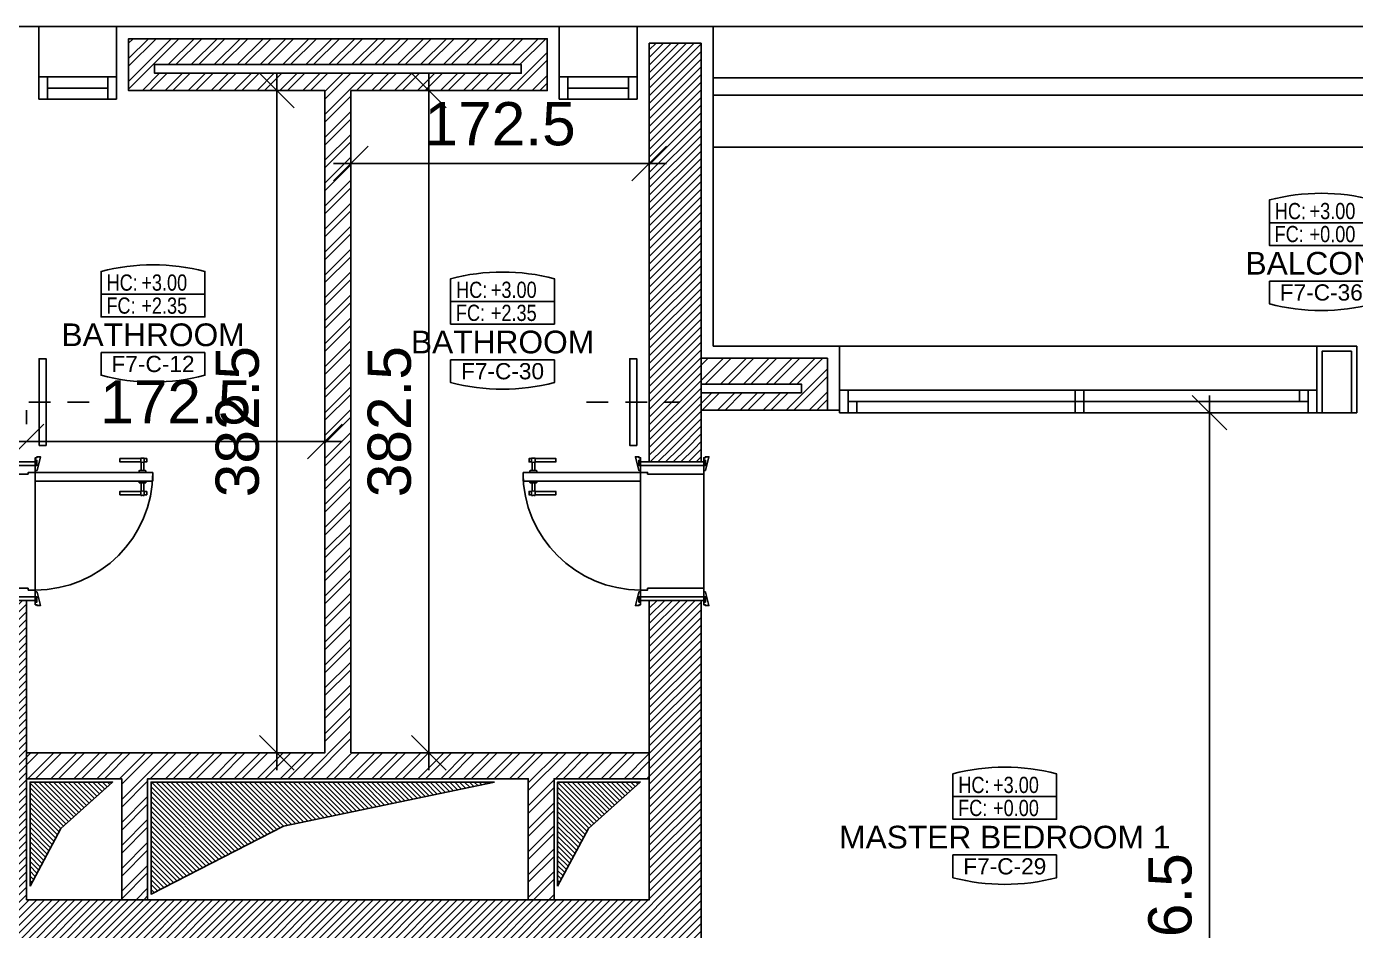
# Model space of a CAD drawing. Header units: metres. Extents: x 0 to 44.4, y -5.9 to 58.5.
# Drawn here: x 11.88 to 19.56, y 17.37 to 22.6 of the extents above; entities that cross this region are included whole.
import ezdxf
from ezdxf.enums import TextEntityAlignment as Align

# ---------------------------------------------------------------- set-up
doc = ezdxf.new("R2010")
doc.units = ezdxf.units.M
doc.header["$MEASUREMENT"] = 0
doc.header["$PDMODE"] = 3
doc.header["$PDSIZE"] = 0.3
doc.linetypes.add('HIDDEN', pattern=[0.375, 0.25, -0.125])
doc.layers.get('0').update_dxf_attribs({"linetype": 'CONTINUOUS'})
doc.layers.get('DEFPOINTS').update_dxf_attribs({"linetype": 'CONTINUOUS'})
for name, color, linetype in [('A-ALU', 9, 'CONTINUOUS'), ('A-ANNO-IDTAG', 7, 'CONTINUOUS'), ('A-BALUST', 1, 'CONTINUOUS'), ('a-dim', 3, 'CONTINUOUS'), ('A-DOORS', 1, 'CONTINUOUS'), ('A-HATCH-CONC', 8, 'CONTINUOUS'), ('A-HATCH-WALL', 8, 'CONTINUOUS'), ('A-heater', 61, 'CONTINUOUS'), ('A-HEATER-axis', 5, 'HIDDEN'), ('A-PROJ-TIL-BATH', 8, 'CONTINUOUS'), ('A-PROJECTION', 8, 'CONTINUOUS'), ('A-REVETEMENT', 1, 'CONTINUOUS'), ('a-shaft', 251, 'CONTINUOUS'), ('a-stru-fac', 200, 'CONTINUOUS'), ('A-WALL', 4, 'CONTINUOUS'), ('S-7TH$0$A-SHAFT 7-8', 8, 'CONTINUOUS'), ('S-7TH$0$A-STR 7-8TH', 2, 'CONTINUOUS')]:
    doc.layers.add(name, color=color, linetype=linetype)
doc.styles.add('A100-STEXT', font='ARIAL.TTF', dxfattribs={"height": 0.25})
doc.styles.add('BLOCK', font='ARIAL.TTF', dxfattribs={"width": 0.8, "height": 0.25})
doc.dimstyles.new('A100-DIM', dxfattribs={"dimtxt": 0.25, "dimasz": 0.2, "dimexe": 0.1, "dimexo": 0.3, "dimgap": 0.1, "dimtad": 1, "dimlfac": 100, "dimrnd": 0.5, "dimdsep": 46, "dimtxsty": 'A100-STEXT', "dimblk1": 'OBLIQUE', "dimblk2": 'OBLIQUE', "dimsah": 1, "dimcen": -0.05, "dimdle": 0.1, "dimclrd": 15, "dimclre": 15, "dimclrt": 256, "dimadec": 0, "dimazin": 0, "dimtfac": 0.28, "dimtix": 1, "dimtmove": 2, "dimatfit": 3, "dimldrblk": 'OBLIQUE', "dimfxl": 0, "dimtolj": 1, "dimarcsym": 0})
pattern_1 = [(315, (0, 0), (0.014142136, 0.014142136), [])]

# ---------------------------------------------------------------- blocks, each defined once
blk = doc.blocks.new('IDTAG')
at = {"color": 7}
blk.add_line((-0.008, -0.0055), (0.008, -0.0055), dxfattribs=at)
for points in [[(-0.008, 0), (-0.008, 0.007, -0.128676), (0.008, 0.007), (0.008, 0)], [(0.008, -0.0055), (0.008, -0.009, -0.128676), (-0.008, -0.009), (-0.008, -0.0055)]]:
    blk.add_lwpolyline(points, format="xyb", dxfattribs=at)
blk.add_lwpolyline([(-0.008, 0.0035), (0.008, 0.0035), (0.008, 0), (-0.008, 0)], close=True, dxfattribs=at)
at = {"color": 7, "style": 'BLOCK', "width": 0.8}
for s, p in [('HC:', (-0.00716, 0.00404)), ('FC:', (-0.00719, 0.0005))]:
    blk.add_text(s, height=0.0025, dxfattribs=at).set_placement(p)
for p in [(-0.00181, 0.00405), (-0.00181, 0.00049)]:
    blk.add_attdef('+0.000', p, '', height=0.0025, dxfattribs=at)
at = {"color": 7, "style": 'BLOCK'}
for tag, height, p in [('NAME', 0.0035, (0, -0.00275)), ('ROOM', 0.0025, (0, -0.00725))]:
    blk.add_attdef(tag, text='', height=height, dxfattribs=at).set_placement(p, align=Align.MIDDLE)
blk = doc.blocks.new('A$C1C8D3502')
at = {"layer": 'A-heater'}
blk.add_lwpolyline([(0, -0.5), (0, 0), (-0.04, 0), (-0.04, -0.5)], close=True, dxfattribs=at)
at = {"layer": 'A-HEATER-axis', "ltscale": 0.5}
blk.add_line((-0.29, -0.25), (0.25, -0.25), dxfattribs=at)
blk = doc.blocks.new('A$C3192633D')
at = {"layer": 'A-DOORS'}
for p, q in [((-0.365, 0.009), (-0.374, -0.019)), ((-0.374, 0.009), (-0.365, -0.019)), ((0, 0.009), (0.009, -0.019)), ((0.009, 0.009), (0, -0.019)), ((0.49, 0.0005), (0.49, 0.0195)), ((0.4905, 0.02), (0.61, 0.02)), ((0.61, -0.003), (0.61, 0.023)), ((0.61, 0.023), (0.615, 0.023)), ((0.625, 0.023), (0.63, 0.023)), ((0.63, -0.003), (0.63, 0.023)), ((0.63, 0.02), (0.6445, 0.02)), ((0.645, 0.0005), (0.645, 0.0195)), ((0, -0.11), (0, -0.06)), ((0, -0.06), (0.12, -0.06)), ((0.56, -0.06), (0.12, -0.06)), ((0.483, -0.06), (0.36, -0.06)), ((0.4905, 0), (0.61, 0)), ((0.68, -0.06), (0.56, -0.06)), ((0.6, -0.06), (0.6, -0.052)), ((0.6, -0.06), (0.64, -0.06)), ((0.602, -0.05), (0.638, -0.05)), ((0.61, -0.003), (0.6125, -0.003)), ((0.6125, -0.05), (0.6125, -0.003)), ((0.6275, -0.05), (0.6275, -0.003)), ((0.6275, -0.003), (0.63, -0.003)), ((0.63, 0), (0.6445, 0)), ((0.64, -0.06), (0.64, -0.052)), ((0.68, -0.11), (0.68, -0.06)), ((0.12, -0.11), (0, -0.11)), ((0.12, -0.11), (0.56, -0.11)), ((0.483, -0.11), (0.36, -0.11)), ((0.56, -0.11), (0.68, -0.11)), ((0.6, -0.11), (0.6, -0.118)), ((0.6, -0.11), (0.64, -0.11)), ((0.602, -0.12), (0.638, -0.12)), ((0.6125, -0.12), (0.6125, -0.167)), ((0.6275, -0.12), (0.6275, -0.167)), ((0.64, -0.11), (0.64, -0.118)), ((0.49, -0.1705), (0.49, -0.1895)), ((0.4905, -0.17), (0.61, -0.17)), ((0.4905, -0.19), (0.61, -0.19)), ((0.61, -0.167), (0.61, -0.193)), ((0.61, -0.167), (0.6125, -0.167)), ((0.61, -0.193), (0.615, -0.193)), ((0.625, -0.193), (0.63, -0.193)), ((0.6275, -0.167), (0.63, -0.167)), ((0.63, -0.167), (0.63, -0.193)), ((0.63, -0.17), (0.6445, -0.17)), ((0.63, -0.19), (0.6445, -0.19)), ((0.645, -0.1705), (0.645, -0.1895)), ((-0.365, -0.809), (-0.374, -0.781)), ((-0.374, -0.809), (-0.365, -0.781)), ((0, -0.809), (0.009, -0.781)), ((0.009, -0.809), (0, -0.781))]:
    blk.add_line(p, q, dxfattribs=at)
at = {"layer": 'A-DOORS', "color": 8}
for p, q in [((-0.365, -0.07), (-0.365, -0.73)), ((0, -0.74), (0, -0.06))]:
    blk.add_line(p, q, dxfattribs=at)
at = {"layer": 'A-DOORS'}
for points in [[(-0.365, 0.01), (-0.365, 0.025), (-0.375, 0.025), (-0.375, 0.03), (-0.395, 0.03), (-0.3754, -0.0482, 0.381769), (-0.3734, -0.05), (-0.365, -0.05), (-0.365, -0.02), (-0.375, -0.02), (-0.375, 0.01), (-0.365, 0.01)], [(0, 0.01), (0, 0.025), (0.01, 0.025), (0.01, 0.03), (0.03, 0.03), (0.0104, -0.0482, -0.381769), (0.0084, -0.05), (0, -0.05), (0, -0.02), (0.01, -0.02), (0.01, 0.01), (0, 0.01)], [(-0.365, -0.81), (-0.365, -0.825), (-0.375, -0.825), (-0.375, -0.83), (-0.395, -0.83), (-0.3754, -0.7518, -0.381769), (-0.3734, -0.75), (-0.365, -0.75), (-0.365, -0.78), (-0.375, -0.78), (-0.375, -0.81), (-0.365, -0.81)], [(0, -0.81), (0, -0.825), (0.01, -0.825), (0.01, -0.83), (0.03, -0.83), (0.0104, -0.7518, 0.381769), (0.0084, -0.75), (0, -0.75), (0, -0.78), (0.01, -0.78), (0.01, -0.81), (0, -0.81)]]:
    blk.add_lwpolyline(points, format="xyb", dxfattribs=at)
for points in [[(-0.365, 0.009), (-0.365, -0.019), (-0.374, -0.019), (-0.374, 0.009)], [(0, 0.009), (0, -0.019), (0.009, -0.019), (0.009, 0.009)], [(-0.365, -0.809), (-0.365, -0.781), (-0.374, -0.781), (-0.374, -0.809)], [(0, -0.809), (0, -0.781), (0.009, -0.781), (0.009, -0.809)]]:
    blk.add_lwpolyline(points, close=True, dxfattribs=at)
for points in [[(-0.365, 0), (0, 0), (0, -0.02), (-0.365, -0.02), (-0.365, 0)], [(0, -0.02), (-0.365, -0.02), (-0.365, -0.07), (-0.04, -0.07)], [(-0.04, -0.07), (-0.04, -0.06), (0, -0.06), (0, -0.02)], [(0, -0.78), (-0.365, -0.78), (-0.365, -0.73), (-0.04, -0.73)], [(-0.04, -0.73), (-0.04, -0.74), (0, -0.74), (0, -0.78)], [(-0.365, -0.8), (0, -0.8), (0, -0.78), (-0.365, -0.78), (-0.365, -0.8)]]:
    blk.add_lwpolyline(points, dxfattribs=at)
blk.add_arc((-0.0003, -0.0597), 0.6803, 270.02544, 359.97456, dxfattribs=at)
at = {"layer": 'A-DOORS', "extrusion": (0, 0, -1)}
for centre, major_axis, start_param, end_param in [((0.4905, 0.0195), (-0.000354, 0.000354), 5.497787, 7.068583), ((0.4905, 0.0005), (0.000354, 0.000354), 2.356194, 3.926991), ((0.62, 0.0306), (-0.00642, 0.00642), 3.344077, 4.509904), ((0.6445, 0.0195), (0.000354, 0.000354), -0.785398, 0.785398), ((0.6445, 0.0005), (-0.000354, 0.000354), 2.356194, 3.926991), ((0.602, -0.052), (-0.00141, 0.00141), 5.497787, 7.068583), ((0.62, -0.021), (-0.0138, 0.0138), 0.390607, 1.180189), ((0.638, -0.052), (0.00141, 0.00141), -0.785398, 0.785398), ((0.602, -0.118), (0.00141, 0.00141), 2.356194, 3.926991), ((0.638, -0.118), (-0.00141, 0.00141), 2.356194, 3.926991), ((0.4905, -0.1705), (-0.000354, 0.000354), 5.497787, 7.068583), ((0.4905, -0.1895), (0.000354, 0.000354), 2.356194, 3.926991), ((0.62, -0.149), (-0.0138, 0.0138), 3.5322, 4.321782), ((0.62, -0.2006), (0.00642, 0.00642), -1.368312, -0.202485), ((0.6445, -0.1705), (0.000354, 0.000354), -0.785398, 0.785398), ((0.6445, -0.1895), (-0.000354, 0.000354), 2.356194, 3.926991)]:
    blk.add_ellipse(centre, major_axis=major_axis, ratio=1, start_param=start_param, end_param=end_param, dxfattribs=at)
blk = doc.blocks.new('A$C5D3262F0')
at = {"layer": 'A-ALU'}
for p, q in [((11.9484, 22.3062), (12.3984, 22.3062)), ((11.9484, 22.3062), (11.9484, 22.1762)), ((11.9984, 22.1762), (11.9984, 22.3062)), ((12.3484, 22.3062), (12.3484, 22.1762)), ((12.3984, 22.3062), (12.3984, 22.1762)), ((15.4084, 22.3062), (14.9584, 22.3062)), ((14.9584, 22.3062), (14.9584, 22.1762)), ((15.0084, 22.3062), (15.0084, 22.1762)), ((15.3584, 22.1762), (15.3584, 22.3062)), ((15.4084, 22.3062), (15.4084, 22.1762)), ((11.9984, 22.2412), (12.3484, 22.2412)), ((15.3584, 22.2412), (15.0084, 22.2412)), ((12.3984, 22.1762), (11.9484, 22.1762)), ((14.9584, 22.1762), (15.4084, 22.1762)), ((19.2884, 20.495), (16.6284, 20.495)), ((17.9409, 20.365), (17.9409, 20.495)), ((17.9909, 20.365), (17.9909, 20.495)), ((19.2384, 20.43), (19.2384, 20.495)), ((16.5784, 20.365), (19.3384, 20.365)), ((19.2884, 20.43), (16.6284, 20.43)), ((16.6784, 20.365), (16.6784, 20.43))]:
    blk.add_line(p, q, dxfattribs=at)
for points in [[(16.6284, 20.495), (16.5784, 20.495), (16.5784, 20.365), (16.6284, 20.365)], [(19.2884, 20.495), (19.3384, 20.495), (19.3384, 20.365), (19.2884, 20.365)]]:
    blk.add_lwpolyline(points, close=True, dxfattribs=at)
blk = doc.blocks.new('_OBLIQUE')
at = {"color": 0, "linetype": 'ByBlock'}
blk.add_line((-0.5, -0.5), (0.5, 0.5), dxfattribs=at)
blk = doc.blocks.new('*D991')
at = {"layer": 'a-dim', "color": 15, "lineweight": -2}
for p, q in [((11.8784, 20.38), (11.8784, 20.2984)), ((13.6034, 20.38), (13.6034, 20.2984)), ((11.7784, 20.1984), (13.7034, 20.1984))]:
    blk.add_line(p, q, dxfattribs=at)
at = {"layer": 'DEFPOINTS', "color": 0}
for p in [(13.6034, 20.1984), (11.8784, 20.08), (13.6034, 20.08)]:
    blk.add_point(p, dxfattribs=at)
at = {"layer": 'a-dim', "color": 15, "lineweight": -2, "xscale": 0.2, "yscale": 0.2, "zscale": 0.2, "rotation": 180}
blk.add_blockref('_OBLIQUE', (11.8784, 20.1984), dxfattribs=at)
at = {"layer": 'a-dim', "color": 15, "lineweight": -2, "xscale": 0.2, "yscale": 0.2, "zscale": 0.2}
blk.add_blockref('_OBLIQUE', (13.6034, 20.1984), dxfattribs=at)
at = {"layer": 'a-dim', "insert": (12.7409, 20.426), "char_height": 0.25, "attachment_point": 5, "style": 'A100-STEXT'}
blk.add_mtext('\\A1;172.5', dxfattribs=at)
blk = doc.blocks.new('*D992')
at = {"layer": 'a-dim', "color": 15, "lineweight": -2}
for p, q in [((13.3257, 18.3), (13.3257, 22.3262)), ((13.3034, 22.2262), (13.2257, 22.2262)), ((13.3034, 18.4), (13.2257, 18.4))]:
    blk.add_line(p, q, dxfattribs=at)
at = {"layer": 'DEFPOINTS', "color": 0}
for p in [(13.3257, 22.2262), (13.6034, 22.2262), (13.6034, 18.4)]:
    blk.add_point(p, dxfattribs=at)
at = {"layer": 'a-dim', "color": 15, "lineweight": -2, "xscale": 0.2, "yscale": 0.2, "zscale": 0.2}
for p, rotation in [((13.3257, 22.2262), 90), ((13.3257, 18.4), 270)]:
    blk.add_blockref('_OBLIQUE', p, dxfattribs=dict(at, rotation=rotation))
at = {"layer": 'a-dim', "insert": (13.0979, 20.3131), "char_height": 0.25, "attachment_point": 5, "rotation": 90, "style": 'A100-STEXT'}
blk.add_mtext('\\A1;382.5', dxfattribs=at)
blk = doc.blocks.new('*D993')
at = {"layer": 'a-dim', "color": 15, "lineweight": -2}
for p, q in [((14.2046, 22.3262), (14.2046, 18.3)), ((14.0534, 22.2262), (14.3046, 22.2262)), ((14.0534, 18.4), (14.3046, 18.4))]:
    blk.add_line(p, q, dxfattribs=at)
at = {"layer": 'DEFPOINTS', "color": 0}
for p in [(13.7534, 22.2262), (13.7534, 18.4), (14.2046, 18.4)]:
    blk.add_point(p, dxfattribs=at)
at = {"layer": 'a-dim', "color": 15, "lineweight": -2, "xscale": 0.2, "yscale": 0.2, "zscale": 0.2}
for p, rotation in [((14.2046, 22.2262), 90), ((14.2046, 18.4), 270)]:
    blk.add_blockref('_OBLIQUE', p, dxfattribs=dict(at, rotation=rotation))
at = {"layer": 'a-dim', "insert": (13.9769, 20.3131), "char_height": 0.25, "attachment_point": 5, "rotation": 90, "style": 'A100-STEXT'}
blk.add_mtext('\\A1;382.5', dxfattribs=at)
blk = doc.blocks.new('*D994')
at = {"layer": 'a-dim', "color": 15, "lineweight": -2}
for p, q in [((13.7534, 21.9262), (13.7534, 21.7054)), ((15.4784, 21.9262), (15.4784, 21.7054)), ((13.6534, 21.8054), (15.5784, 21.8054))]:
    blk.add_line(p, q, dxfattribs=at)
at = {"layer": 'DEFPOINTS', "color": 0}
for p in [(13.7534, 22.2262), (15.4784, 22.2262), (15.4784, 21.8054)]:
    blk.add_point(p, dxfattribs=at)
at = {"layer": 'a-dim', "color": 15, "lineweight": -2, "xscale": 0.2, "yscale": 0.2, "zscale": 0.2, "rotation": 180}
blk.add_blockref('_OBLIQUE', (13.7534, 21.8054), dxfattribs=at)
at = {"layer": 'a-dim', "color": 15, "lineweight": -2, "xscale": 0.2, "yscale": 0.2, "zscale": 0.2}
blk.add_blockref('_OBLIQUE', (15.4784, 21.8054), dxfattribs=at)
at = {"layer": 'a-dim', "insert": (14.6159, 22.0331), "char_height": 0.25, "attachment_point": 5, "style": 'A100-STEXT'}
blk.add_mtext('\\A1;172.5', dxfattribs=at)
blk = doc.blocks.new('*D995')
at = {"layer": 'a-dim', "color": 15, "lineweight": -2}
for p, q in [((18.7177, 14.3), (18.7177, 20.465)), ((19.0034, 20.365), (18.6177, 20.365)), ((19.0034, 14.4), (18.6177, 14.4))]:
    blk.add_line(p, q, dxfattribs=at)
at = {"layer": 'DEFPOINTS', "color": 0}
for p in [(18.7177, 20.365), (19.3034, 20.365), (19.3034, 14.4)]:
    blk.add_point(p, dxfattribs=at)
at = {"layer": 'a-dim', "color": 15, "lineweight": -2, "xscale": 0.2, "yscale": 0.2, "zscale": 0.2}
for p, rotation in [((18.7177, 20.365), 90), ((18.7177, 14.4), 270)]:
    blk.add_blockref('_OBLIQUE', p, dxfattribs=dict(at, rotation=rotation))
at = {"layer": 'a-dim', "insert": (18.4901, 17.3825), "char_height": 0.25, "attachment_point": 5, "rotation": 90, "style": 'A100-STEXT'}
blk.add_mtext('\\A1;596.5', dxfattribs=at)
blk = doc.blocks.new('*D996')
at = {"layer": 'a-dim', "color": 15, "lineweight": -2}
for p, q in [((15.7784, 17.65), (15.7784, 16.2031)), ((20.6284, 17.65), (20.6284, 16.2031)), ((20.7284, 16.3031), (15.6784, 16.3031))]:
    blk.add_line(p, q, dxfattribs=at)
at = {"layer": 'DEFPOINTS', "color": 0}
for p in [(15.7784, 17.95), (20.6284, 17.95), (15.7784, 16.3031)]:
    blk.add_point(p, dxfattribs=at)
at = {"layer": 'a-dim', "color": 15, "lineweight": -2, "xscale": 0.2, "yscale": 0.2, "zscale": 0.2}
for p, rotation in [((15.7784, 16.3031), 179.9999999989187), ((20.6284, 16.3031), 359.9999999989188)]:
    blk.add_blockref('_OBLIQUE', p, dxfattribs=dict(at, rotation=rotation))
at = {"layer": 'a-dim', "insert": (18.2034, 16.5308), "char_height": 0.25, "attachment_point": 5, "rotation": 360, "style": 'A100-STEXT'}
blk.add_mtext('\\A1;485', dxfattribs=at)

msp = doc.modelspace()

# ---------------------------------------------------------------- hatches: boundary and pattern name
at = {"layer": 'A-HATCH-CONC', "ltscale": 4}
h = msp.add_hatch(dxfattribs=at)
h.set_pattern_fill('ANSI31', color=256, scale=0.25, style=0)
h.paths.add_polyline_path([(15.77837, 22.5), (15.47837, 22.5), (15.47837, 20.15658), (15.77837, 20.15658)])
h = msp.add_hatch(dxfattribs=at)
h.set_pattern_fill('ANSI31', color=256, scale=0.25, style=0)
h.paths.add_polyline_path([(15.77837, 20.15658), (15.47837, 20.15658), (15.47837, 20.08), (15.77837, 20.08)])
h = msp.add_hatch(dxfattribs=at)
h.set_pattern_fill('ANSI31', color=256, scale=0.25, style=0)
h.paths.add_polyline_path([(11.87837, 17.25), (15.47837, 17.25), (15.47837, 11.65), (15.77837, 11.65), (15.77837, 19.28), (15.47837, 19.28), (15.47837, 17.55), (11.87837, 17.55), (11.87837, 19.28), (11.57837, 19.28), (11.57837, 11.65), (11.87837, 11.65)])
at = {"layer": 'A-HATCH-WALL'}
h = msp.add_hatch(dxfattribs=at)
h.set_pattern_fill('ANSI32', color=256, scale=0.25, style=0)
h.paths.add_polyline_path([(14.88837, 22.5262), (12.46837, 22.5262), (12.46837, 22.2262), (13.60337, 22.2262), (13.60337, 18.4), (11.87837, 18.4), (11.87837, 18.25), (12.42837, 18.25), (12.42837, 17.55), (12.57837, 17.55), (12.57837, 18.25), (14.77837, 18.25), (14.77837, 17.55), (14.92837, 17.55), (14.92837, 18.25), (15.47837, 18.25), (15.47837, 18.4), (13.75337, 18.4), (13.75337, 22.2262), (14.88837, 22.2262)])
h.paths.add_polyline_path([(14.73837, 22.3762), (14.73837, 22.3262), (12.61837, 22.3262), (12.61837, 22.3762)], flags=16)
h = msp.add_hatch(dxfattribs=at)
h.set_pattern_fill('ANSI32', color=256, scale=0.25, style=0)
h.paths.add_polyline_path([(16.40273, 6.915), (15.77837, 6.915), (15.77837, 7.05), (15.62837, 7.05), (15.62837, 6.65), (15.77837, 6.65), (15.77837, 6.815), (16.40273, 6.815)])
h.paths.add_polyline_path([(18.67837, 10.26), (18.52837, 10.26), (18.52837, 9.9), (17.964, 9.9), (17.964, 9.625), (18.57837, 9.625), (18.57837, 6.915), (17.964, 6.915), (17.964, 6.815), (18.67837, 6.815)])
h.paths.add_polyline_path([(18.064, 9.725), (18.064, 9.75), (18.57837, 9.75), (18.57837, 9.725)], flags=16)
h.paths.add_polyline_path([(16.40273, 9.75), (17.064, 9.75), (17.064, 9.9), (16.97837, 9.9), (16.92837, 9.9), (16.92837, 10.275), (16.77837, 10.275), (16.77837, 10), (15.77837, 10), (15.77837, 9.9), (16.77837, 9.9), (16.77837, 9.85), (15.77837, 9.85), (15.77837, 9.75), (16.33394, 9.75), (16.33394, 9.725), (15.77837, 9.725), (15.77837, 9.625), (16.40273, 9.625)])
h.paths.add_polyline_path([(17.32106, 12.95), (15.77837, 12.95), (15.77837, 12.8), (16.27837, 12.8), (16.27837, 11.7), (16.42837, 11.7), (16.42837, 12.8), (17.02837, 12.8), (17.02837, 11.8), (16.77837, 11.8), (16.77837, 11.275), (16.92837, 11.275), (16.92837, 11.65), (17.17837, 11.65), (17.17837, 12.8), (17.32106, 12.8)])
h.paths.add_polyline_path([(19.59087, 12.95), (18.90337, 12.95), (18.90337, 14.25), (19.50337, 14.25), (19.50337, 14.39948), (19.37337, 14.39948), (19.37337, 15.02948), (19.50337, 15.02948), (19.50337, 15.17), (19.59087, 15.17), (19.59087, 15.27), (19.30337, 15.27), (19.30337, 14.4), (15.77837, 14.4), (15.77837, 14.25), (17.62837, 14.25), (18.75337, 14.25), (18.75337, 12.95), (18.17106, 12.95), (18.17106, 12.8), (18.39598, 12.8), (18.39598, 12.885), (19.42598, 12.885), (19.42598, 12.8), (19.59087, 12.8)])
h.paths.add_polyline_path([(21.38837, 12.885), (22.41837, 12.885), (22.41837, 12.8), (23.42837, 12.8), (23.42837, 12.85), (23.02837, 12.85), (23.02837, 12.95), (22.82837, 12.95), (22.82837, 13), (23.02837, 13), (23.02837, 13.1), (22.82837, 13.1), (22.82837, 13.7), (23.02837, 13.7), (23.02837, 13.8), (22.72837, 13.8), (22.72837, 13), (22.72837, 12.95), (21.12837, 12.95), (21.12837, 13.8), (20.82837, 13.8), (20.82837, 16.1), (23.02837, 16.1), (23.02837, 14.975), (23.42837, 14.975), (23.42837, 15.46699), (23.12837, 15.46699), (23.12837, 17.25), (23.02837, 17.25), (23.02837, 16.25), (20.82837, 16.25), (20.82837, 17.95), (20.62837, 17.95), (20.62837, 16.625), (20.75837, 16.625), (20.75837, 15.27), (20.54087, 15.27), (20.54087, 15.17), (20.62837, 15.17), (20.62837, 12.95), (20.54087, 12.95), (20.54087, 12.8), (21.38837, 12.8)])
h.paths.add_polyline_path([(20.82837, 12.95), (20.82837, 13.7), (21.02837, 13.7), (21.02837, 12.95)], flags=17)
h.paths.add_polyline_path([(25.26337, 11.73), (26.77337, 11.73), (26.77337, 11.6), (26.92837, 11.6), (26.92837, 11.8), (26.67837, 11.8), (26.67837, 12.5), (26.92837, 12.5), (26.92837, 12.6), (26.57837, 12.6), (26.57837, 11.8), (23.02837, 11.8), (23.02837, 11.6), (25.26337, 11.6)])
h.paths.add_polyline_path([(24.82337, 14.1), (24.54337, 14.1), (24.54337, 13.965), (24.67337, 13.965), (24.67337, 12.935), (24.54337, 12.935), (24.54337, 12.8), (24.82337, 12.8)])
h.paths.add_polyline_path([(23.02837, 20.68), (22.39837, 20.68), (22.39837, 20.38), (23.02837, 20.38), (23.02837, 20.48), (22.54837, 20.48), (22.54837, 20.53), (23.02837, 20.53)])
h.paths.add_polyline_path([(16.50837, 20.68), (15.77837, 20.68), (15.77837, 20.53), (16.35837, 20.53), (16.35837, 20.48), (15.77837, 20.48), (15.77837, 20.38), (16.50837, 20.38)])
at = {"layer": 'a-shaft'}
h = msp.add_hatch(dxfattribs=at)
h.set_pattern_fill('_USER', color=256, scale=0.02, angle=315, style=0, pattern_type=0)
h.set_pattern_definition(pattern_1)
h.paths.add_polyline_path([(12.37599, 18.23), (11.89837, 18.23), (11.89837, 17.62965), (12.07679, 17.96252)])
h = msp.add_hatch(dxfattribs=at)
h.set_pattern_fill('_USER', color=256, scale=0.02, angle=315, style=0, pattern_type=0)
h.set_pattern_definition(pattern_1)
h.paths.add_polyline_path([(14.58408, 18.23), (12.59837, 18.23), (12.59837, 17.58276), (13.36382, 17.97608)])
h = msp.add_hatch(dxfattribs=at)
h.set_pattern_fill('_USER', color=256, scale=0.02, angle=315, style=0, pattern_type=0)
h.set_pattern_definition(pattern_1)
h.paths.add_polyline_path([(15.42599, 18.23), (14.94837, 18.23), (14.94837, 17.62965), (15.12679, 17.96252)])

# ---------------------------------------------------------------- linework, layer by layer
at = {"layer": 'A-ALU'}
msp.add_line((16.57837, 20.75), (19.33837, 20.75), dxfattribs=at)
at = {"layer": 'A-BALUST'}
for p, q in [((15.84837, 22.3), (22.32837, 22.3)), ((15.84837, 22.2), (22.32837, 22.2))]:
    msp.add_line(p, q, dxfattribs=at)
at = {"layer": 'A-PROJECTION'}
for p, q in [((12.39837, 22.5962), (11.94837, 22.5962)), ((14.95837, 22.5962), (15.40837, 22.5962)), ((15.84837, 22.5962), (23.49837, 22.5962)), ((15.84837, 21.9), (22.32837, 21.9))]:
    msp.add_line(p, q, dxfattribs=at)
at = {"layer": 'A-REVETEMENT'}
for p, q in [((11.94837, 22.5962), (11.50837, 22.5962)), ((11.94837, 22.2262), (11.94837, 22.5962)), ((12.39837, 22.5962), (14.95837, 22.5962)), ((12.39837, 22.5962), (12.39837, 22.2262)), ((14.95837, 22.5962), (14.95837, 22.1962)), ((15.84837, 22.5962), (15.40837, 22.5962)), ((15.40837, 22.5962), (15.40837, 22.1962)), ((15.84837, 20.75), (15.84837, 22.5962)), ((16.57837, 20.75), (15.84837, 20.75)), ((16.57837, 20.75), (16.57837, 20.38)), ((16.57837, 20.38), (16.50837, 20.38))]:
    msp.add_line(p, q, dxfattribs=at)
msp.add_lwpolyline([(19.56837, 20.75), (19.33837, 20.75), (19.33837, 20.365), (19.56837, 20.365), (19.56837, 20.75)], dxfattribs=at)
at = {"layer": 'a-shaft'}
for points in [[(11.89837, 17.62965), (11.89837, 18.23), (12.37599, 18.23), (12.07679, 17.96252)], [(14.58408, 18.23), (12.59837, 18.23), (12.59837, 17.58276), (13.36382, 17.97608)], [(14.94837, 17.62965), (14.94837, 18.23), (15.42599, 18.23), (15.12679, 17.96252)]]:
    msp.add_lwpolyline(points, close=True, dxfattribs=at)
at = {"layer": 'a-stru-fac'}
msp.add_lwpolyline([(19.53837, 20.72), (19.36837, 20.72), (19.36837, 20.365), (19.53837, 20.365)], close=True, dxfattribs=at)
at = {"layer": 'A-WALL'}
for p, q in [((13.75337, 18.4), (13.75337, 21.1737)), ((13.75337, 18.4), (13.75337, 21.1737)), ((13.75337, 18.4), (13.75337, 21.1737)), ((13.75337, 18.4), (13.75337, 21.1737)), ((13.75337, 18.4), (13.75337, 21.1737)), ((13.75337, 18.4), (13.75337, 21.1737)), ((19.35337, 20.365), (19.55337, 20.365)), ((11.87837, 18.25), (12.42837, 18.25)), ((12.42837, 18.25), (12.42837, 17.55)), ((12.57837, 18.25), (14.77837, 18.25)), ((12.57837, 18.25), (12.57837, 17.55)), ((14.77837, 18.25), (14.77837, 17.55)), ((14.92837, 18.25), (15.47837, 18.25)), ((14.92837, 18.25), (14.92837, 17.55))]:
    msp.add_line(p, q, dxfattribs=at)
for points in [[(15.47837, 18.4), (13.75337, 18.4), (13.75337, 22.2262), (14.88837, 22.2262), (14.88837, 22.5262), (12.46837, 22.5262), (12.46837, 22.2262), (13.60337, 22.2262), (13.60337, 18.4), (13.60337, 21.1737), (13.60337, 18.4), (13.60337, 21.1737), (13.60337, 18.4), (13.60337, 21.1737), (13.60337, 18.4), (11.87837, 18.4)], [(15.77837, 20.68), (16.50837, 20.68), (16.50837, 20.38), (15.77837, 20.38)], [(15.77837, 20.53), (16.35837, 20.53), (16.35837, 20.48), (15.77837, 20.48)]]:
    msp.add_lwpolyline(points, dxfattribs=at)
msp.add_lwpolyline([(12.61837, 22.3762), (12.61837, 22.3262), (14.73837, 22.3262), (14.73837, 22.3762)], close=True, dxfattribs=at)
at = {"layer": 'S-7TH$0$A-SHAFT 7-8'}
for points in [[(11.87837, 17.55), (12.42837, 17.55), (12.42837, 18.25), (11.87837, 18.25)], [(12.57837, 17.55), (14.77837, 17.55), (14.77837, 18.25), (12.57837, 18.25)], [(14.92837, 17.55), (15.47837, 17.55), (15.47837, 18.25), (14.92837, 18.25)]]:
    msp.add_lwpolyline(points, close=True, dxfattribs=at)
at = {"layer": 'S-7TH$0$A-STR 7-8TH'}
for points in [[(15.77837, 20.08), (15.47837, 20.08), (15.47837, 22.5), (15.77837, 22.5)], [(11.57837, 19.28), (11.57837, 11.65), (11.87837, 11.65), (11.87837, 17.25), (15.47837, 17.25), (15.47837, 11.65), (15.77837, 11.65), (15.77837, 19.28), (15.47837, 19.28), (15.47837, 17.55), (11.87837, 17.55), (11.87837, 19.28)]]:
    msp.add_lwpolyline(points, close=True, dxfattribs=at)

# ---------------------------------------------------------------- block references
at = {"layer": 'A-ALU', "ltscale": 4}
msp.add_blockref('A$C5D3262F0', (0, 0), dxfattribs=at)
at = {"layer": 'A-ANNO-IDTAG'}
ref = msp.add_blockref('IDTAG', (19.36338, 21.3318), dxfattribs=dict(at, xscale=37.5, yscale=37.5, zscale=37.5))
ref.add_attrib('+0.000', '+3.00', (19.2956, 21.4835), dxfattribs={"layer": '0', "color": 7, "height": 0.09375, "style": 'BLOCK', "width": 0.8})
ref.add_attrib('+0.000', '+0.00', (19.2956, 21.35018), dxfattribs={"layer": '0', "color": 7, "height": 0.09375, "style": 'BLOCK', "width": 0.8})
ref.add_attrib('ROOM', 'F7-C-36', dxfattribs={"layer": '0', "color": 7, "height": 0.09375, "style": 'BLOCK'}).set_placement((19.36338, 21.05992), align=Align.MIDDLE)
ref.add_attrib('NAME', 'BALCONY', dxfattribs={"layer": '0', "color": 7, "height": 0.13125, "style": 'BLOCK'}).set_placement((19.36338, 21.22867), align=Align.MIDDLE)
ref = msp.add_blockref('IDTAG', (12.60946, 20.91838), dxfattribs=dict(at, xscale=37.5, yscale=37.5, zscale=37.5))
ref.add_attrib('+0.000', '+3.00', (12.54168, 21.07008), dxfattribs={"layer": '0', "color": 7, "height": 0.09375, "style": 'BLOCK', "width": 0.8})
ref.add_attrib('+0.000', '+2.35', (12.54168, 20.93676), dxfattribs={"layer": '0', "color": 7, "height": 0.09375, "style": 'BLOCK', "width": 0.8})
ref.add_attrib('ROOM', 'F7-C-12', dxfattribs={"layer": '0', "color": 7, "height": 0.09375, "style": 'BLOCK'}).set_placement((12.60946, 20.6465), align=Align.MIDDLE)
ref.add_attrib('NAME', 'BATHROOM', dxfattribs={"layer": '0', "color": 7, "height": 0.13125, "style": 'BLOCK'}).set_placement((12.60946, 20.81525), align=Align.MIDDLE)
ref = msp.add_blockref('IDTAG', (14.63008, 20.87661), dxfattribs=dict(at, xscale=37.5, yscale=37.5, zscale=37.5))
ref.add_attrib('+0.000', '+3.00', (14.5623, 21.02831), dxfattribs={"layer": '0', "color": 7, "height": 0.09375, "style": 'BLOCK', "width": 0.8})
ref.add_attrib('+0.000', '+2.35', (14.5623, 20.89499), dxfattribs={"layer": '0', "color": 7, "height": 0.09375, "style": 'BLOCK', "width": 0.8})
ref.add_attrib('ROOM', 'F7-C-30', dxfattribs={"layer": '0', "color": 7, "height": 0.09375, "style": 'BLOCK'}).set_placement((14.63008, 20.60473), align=Align.MIDDLE)
ref.add_attrib('NAME', 'BATHROOM', dxfattribs={"layer": '0', "color": 7, "height": 0.13125, "style": 'BLOCK'}).set_placement((14.63008, 20.77348), align=Align.MIDDLE)
ref = msp.add_blockref('IDTAG', (17.53364, 18.01538), dxfattribs=dict(at, xscale=37.5, yscale=37.5, zscale=37.5))
ref.add_attrib('+0.000', '+3.00', (17.46585, 18.16708), dxfattribs={"layer": '0', "color": 7, "height": 0.09375, "style": 'BLOCK', "width": 0.8})
ref.add_attrib('+0.000', '+0.00', (17.46585, 18.03376), dxfattribs={"layer": '0', "color": 7, "height": 0.09375, "style": 'BLOCK', "width": 0.8})
ref.add_attrib('ROOM', 'F7-C-29', dxfattribs={"layer": '0', "color": 7, "height": 0.09375, "style": 'BLOCK'}).set_placement((17.53364, 17.74351), align=Align.MIDDLE)
ref.add_attrib('NAME', 'MASTER BEDROOM 1', dxfattribs={"layer": '0', "color": 7, "height": 0.13125, "style": 'BLOCK'}).set_placement((17.53364, 17.91226), align=Align.MIDDLE)
at = {"layer": 'A-DOORS'}
msp.add_blockref('A$C3192633D', (11.92837, 20.08), dxfattribs=at)
at = {"layer": 'A-DOORS', "xscale": -1}
msp.add_blockref('A$C3192633D', (15.42837, 20.08), dxfattribs=at)
at = {"layer": 'A-heater', "xscale": -1}
msp.add_blockref('A$C1C8D3502', (11.95087, 20.6762), dxfattribs=at)
at = {"layer": 'A-PROJ-TIL-BATH'}
msp.add_blockref('A$C1C8D3502', (15.40587, 20.6762), dxfattribs=at)

# ---------------------------------------------------------------- dimensions: what is measured, and where the dimension line sits
at = {"layer": 'a-dim'}
for p1, p2, distance, picture, middle in [((13.60337, 18.4), (13.60337, 22.2262), 0.27772, '*D992', (13.09792, 20.3131)), ((13.75337, 22.2262), (13.75337, 18.4), 0.45125, '*D993', (13.97689, 20.3131)), ((13.75337, 22.2262), (15.47837, 22.2262), -0.42078, '*D994', (14.61587, 22.03306)), ((11.87837, 20.08), (13.60337, 20.08), 0.11836, '*D991', (12.74087, 20.42601)), ((19.30337, 14.4), (19.30337, 20.365), 0.58566, '*D995', (18.49007, 17.3825)), ((20.62837, 17.95), (15.77837, 17.95), 1.64687, '*D996', (18.20337, 16.53078))]:
    dim = msp.add_aligned_dim(p1=p1, p2=p2, distance=distance, dimstyle='A100-DIM', dxfattribs=at)
    dim.commit()
    dim.dimension.update_dxf_attribs({"geometry": picture, "text_midpoint": middle})

doc.saveas('drawing.dxf')
